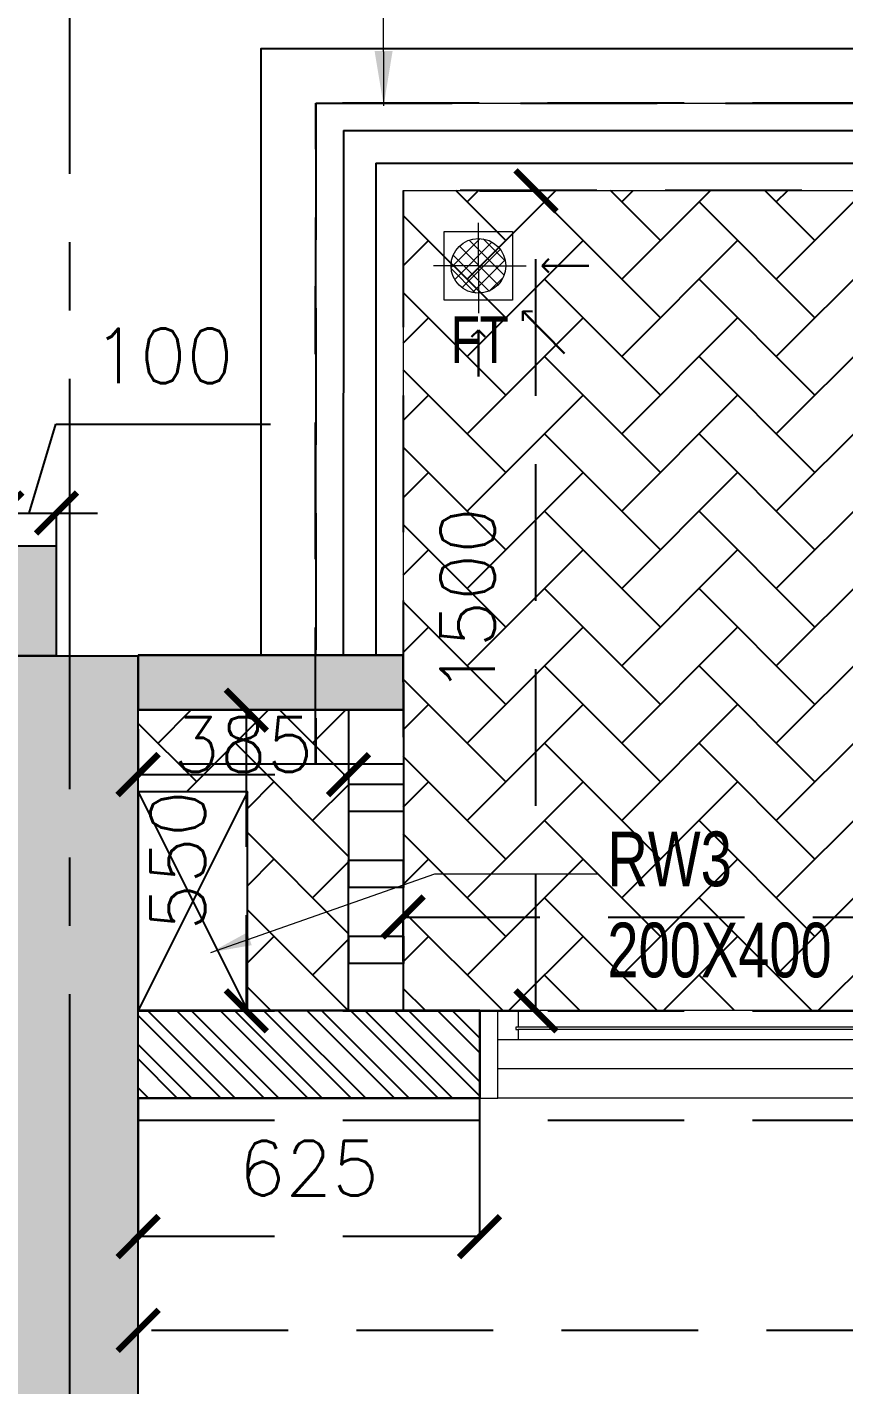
# Model space of a CAD drawing. Header units: millimetres. Extents: x 1167879 to 1231451, y -5731814 to -5645217.
# Drawn here: x 1218459 to 1219953, y -5711273 to -5708790 of the extents above; entities that cross this region are included whole.
import ezdxf

# ---------------------------------------------------------------- set-up
doc = ezdxf.new("R2010")
doc.units = ezdxf.units.MM
doc.header["$LTSCALE"] = 1000
doc.header["$MEASUREMENT"] = 0
for name, pattern in [('3BHK-A$0$AUDIT_D_120904163729-0', [0]), ('AUDIT_D_120904163729-0', [0]), ('T8(T9 IS SIMILAR) - DIMENSION & TEXTING$0$AUDIT_D_120904163729-0', [0]), ('T8(T9 IS SIMILAR) - DIMENSION & TEXTING$0$HIDDEN', [0.375, 0.25, -0.125]), ('T8(T9 IS SIMILAR) - TYPICAL FLOOR ELEVATION$0$AUDIT_D_120904163729-0', [0]), ('T8(T9 IS SIMILAR) - TYPICAL FLOOR ELEVATION$0$HIDDEN', [0.375, 0.25, -0.125]), ('T8(T9 IS SIMILAR)$0$$0$HIDDEN', [0.375, 0.25, -0.125]), ('T8(T9 IS SIMILAR)$0$HIDDEN', [0.375, 0.25, -0.125]), ('T8_REFUGE COLUMNS$0$CENTER2', [1.125, 0.75, -0.125, 0.125, -0.125])]:
    doc.linetypes.add(name, pattern=pattern)
doc.layers.get('0').update_dxf_attribs({"linetype": 'AUDIT_D_120904163729-0'})
for name, color, linetype in [('3BHK-A$0$$1$CUT-OUT', 49, 'Continuous'), ('3BHK-A$0$A-DECK SUNK 125', 8, 'Continuous'), ('3BHK-A$0$A-Elev Feature-Chajja', 13, 'Continuous'), ('3BHK-A$0$A-HATCH -160', 251, '3BHK-A$0$AUDIT_D_120904163729-0'), ('3BHK-A$0$CUT-OUT', 49, 'Continuous'), ('3BHK-A$0$ELE 1', 1, 'Continuous'), ('T8(T9 IS SIMILAR) - DIMENSION & TEXTING$0$A-DIMENSIONS', 2, 'T8(T9 IS SIMILAR) - DIMENSION & TEXTING$0$HIDDEN'), ('T8(T9 IS SIMILAR) - DIMENSION & TEXTING$0$A-RWS NOS.', 1, 'T8(T9 IS SIMILAR) - DIMENSION & TEXTING$0$AUDIT_D_120904163729-0'), ('T8(T9 IS SIMILAR) - TYPICAL FLOOR ELEVATION$0$A-DIM', 1, 'T8(T9 IS SIMILAR) - TYPICAL FLOOR ELEVATION$0$AUDIT_D_120904163729-0'), ('T8(T9 IS SIMILAR) - TYPICAL FLOOR ELEVATION$0$A-WALL HATCH', 252, 'T8(T9 IS SIMILAR) - TYPICAL FLOOR ELEVATION$0$AUDIT_D_120904163729-0'), ('T8(T9 IS SIMILAR) - TYPICAL FLOOR ELEVATION$0$A-WALL-FEATURES', 6, 'T8(T9 IS SIMILAR) - TYPICAL FLOOR ELEVATION$0$AUDIT_D_120904163729-0'), ('T8(T9 IS SIMILAR)$0$$6$a-beam 2', 50, 'Continuous'), ('T8(T9 IS SIMILAR)$0$S-BEAM', 20, 'T8(T9 IS SIMILAR)$0$$0$HIDDEN'), ('T8_REFUGE COLUMNS$0$A-CENTERLINE', 193, 'T8_REFUGE COLUMNS$0$CENTER2'), ('T8_REFUGE COLUMNS$0$A-RCC COLS', 3, 'Continuous'), ('T8_TYPICAL COLUMNS$0$A-RCC COLS', 3, 'Continuous')]:
    doc.layers.add(name, color=color, linetype=linetype)
for name, color, linetype, lineweight in [('3BHK-A$0$a-TOI-fixtures', 251, 'Continuous', 0), ('3BHK-A$0$A-WALL- 160', 6, 'Continuous', 30), ('3BHK-A$0$Ele', 8, 'Continuous', 15), ('3BHK-A$0$Window', 4, 'Continuous', 20), ('T8(T9 IS SIMILAR) - DIMENSION & TEXTING$0$R0-18-10-2014-T1-1st Podium Floor Plan$0$Text', 2, 'Continuous', 0), ('T8(T9 IS SIMILAR)$0$D&W', 8, 'Continuous', 25)]:
    doc.layers.add(name, color=color, linetype=linetype, lineweight=lineweight)
doc.layers.add('T8_REFUGE COLUMNS$0$COL-HATCH', color=7, linetype='Continuous', lineweight=25, true_color=0xa3a3a3)
doc.styles.add('3BHK-A$0$Romans 1', font='romans.shx', dxfattribs={"height": 100})
doc.styles.add('T8(T9 IS SIMILAR) - DIMENSION & TEXTING$0$ARIAL ARROW', font='swisscl.ttf')
doc.styles.add('T8(T9 IS SIMILAR) - DIMENSION & TEXTING$0$Romans 1', font='romans.shx', dxfattribs={"height": 100})
doc.styles.add('T8(T9 IS SIMILAR) - DIMENSION & TEXTING$0$Tahoma', font='tahoma.ttf')
doc.styles.add('T8(T9 IS SIMILAR) - TYPICAL FLOOR ELEVATION$0$Romans 1', font='romans.shx', dxfattribs={"height": 100})
doc.dimstyles.new('3BHK-A$0$ALPINE S', dxfattribs={"dimscale": 0, "dimtxt": 100, "dimasz": 75, "dimexe": 0, "dimexo": 0, "dimgap": 75, "dimtad": 1, "dimdec": 0, "dimzin": 0, "dimdsep": 46, "dimtxsty": '3BHK-A$0$Romans 1', "dimblk": '3BHK-A$0$_ArchTick', "dimcen": 0.09, "dimclrd": 256, "dimclre": 256, "dimclrt": 7, "dimadec": 0, "dimazin": 0, "dimtfac": 1, "dimtdec": 0, "dimtofl": 0, "dimtmove": 1, "dimatfit": 0, "dimldrblk": '3BHK-A$0$_Open90', "dimfxl": 1, "dimtolj": 1, "dimtzin": 0, "dimarcsym": 0})
doc.dimstyles.new('T8(T9 IS SIMILAR) - DIMENSION & TEXTING$0$ALPINE S', dxfattribs={"dimscale": 0, "dimtxt": 100, "dimasz": 75, "dimexe": 0, "dimexo": 0, "dimgap": 75, "dimtad": 1, "dimdec": 0, "dimzin": 0, "dimdsep": 46, "dimtxsty": 'T8(T9 IS SIMILAR) - DIMENSION & TEXTING$0$Romans 1', "dimblk": 'T8(T9 IS SIMILAR) - DIMENSION & TEXTING$0$_ArchTick', "dimcen": 0.09, "dimclrd": 256, "dimclre": 256, "dimclrt": 7, "dimadec": 0, "dimazin": 0, "dimtfac": 1, "dimtdec": 0, "dimtofl": 0, "dimtmove": 1, "dimatfit": 0, "dimldrblk": 'T8(T9 IS SIMILAR) - DIMENSION & TEXTING$0$_Open90', "dimfxl": 1, "dimtolj": 1, "dimtzin": 0, "dimarcsym": 0})
doc.dimstyles.new('T8(T9 IS SIMILAR) - DIMENSION & TEXTING$0$SAMATA STD', dxfattribs={"dimtxt": 100, "dimasz": 50, "dimexe": 50, "dimexo": 50, "dimgap": 10, "dimtad": 0, "dimdec": 0, "dimrnd": 5, "dimzin": 0, "dimdsep": 46, "dimtxsty": 'T8(T9 IS SIMILAR) - DIMENSION & TEXTING$0$Tahoma', "dimblk": 'T8(T9 IS SIMILAR) - DIMENSION & TEXTING$0$_Origin2', "dimcen": -50, "dimdle": 50, "dimclrd": 7, "dimclre": 7, "dimclrt": 7, "dimadec": 0, "dimazin": 0, "dimtfac": 1, "dimtdec": 0, "dimtmove": 1, "dimatfit": 3, "dimfxl": 150, "dimtfill": 1, "dimtolj": 1, "dimtzin": 0, "dimlwd": -1, "dimlwe": -1, "dimarcsym": 0})
doc.dimstyles.new('T8(T9 IS SIMILAR) - TYPICAL FLOOR ELEVATION$0$ALPINE S', dxfattribs={"dimscale": 0, "dimtxt": 100, "dimasz": 75, "dimexe": 0, "dimexo": 0, "dimgap": 75, "dimtad": 1, "dimdec": 0, "dimzin": 0, "dimdsep": 46, "dimtxsty": 'T8(T9 IS SIMILAR) - TYPICAL FLOOR ELEVATION$0$Romans 1', "dimblk": 'T8(T9 IS SIMILAR) - TYPICAL FLOOR ELEVATION$0$_ArchTick', "dimcen": 0.09, "dimclrd": 256, "dimclre": 256, "dimclrt": 7, "dimadec": 0, "dimazin": 0, "dimtfac": 1, "dimtdec": 0, "dimtofl": 0, "dimtmove": 1, "dimatfit": 0, "dimldrblk": 'T8(T9 IS SIMILAR) - TYPICAL FLOOR ELEVATION$0$_Open90', "dimfxl": 1, "dimtolj": 1, "dimtzin": 0, "dimarcsym": 0})

# ---------------------------------------------------------------- blocks, each defined once
blk = doc.blocks.new('T8(T9 IS SIMILAR) - DIMENSION & TEXTING$0$_ArchTick')
at = {"color": 0, "linetype": 'ByBlock', "const_width": 0.15}
blk.add_lwpolyline([(-0.5, -0.5), (0.5, 0.5)], dxfattribs=at)
blk = doc.blocks.new('*D406')
at = {"layer": 'T8(T9 IS SIMILAR) - DIMENSION & TEXTING$0$A-DIMENSIONS', "linetype": 'T8(T9 IS SIMILAR) - DIMENSION & TEXTING$0$HIDDEN', "lineweight": -2, "transparency": 16777216}
for p, q in [((1218661.9, -5711204.3), (1218661.9, -5711173.4)), ((1222311.7, -5711204.3), (1222311.7, -5711173.4))]:
    blk.add_line(p, q, dxfattribs=at)
at = {"layer": 'T8(T9 IS SIMILAR) - DIMENSION & TEXTING$0$A-DIMENSIONS', "lineweight": -2, "transparency": 16777216}
blk.add_line((1222311.7, -5711173.4), (1218661.9, -5711173.4), dxfattribs=at)
at = {"layer": 'T8(T9 IS SIMILAR) - DIMENSION & TEXTING$0$A-DIMENSIONS', "linetype": 'ByBlock', "lineweight": -2, "transparency": 16777216, "xscale": 75, "yscale": 75, "zscale": 75, "rotation": 180}
blk.add_blockref('T8(T9 IS SIMILAR) - DIMENSION & TEXTING$0$_ArchTick', (1218661.9, -5711173.4), dxfattribs=at)
at = {"layer": 'T8(T9 IS SIMILAR) - DIMENSION & TEXTING$0$A-DIMENSIONS', "linetype": 'ByBlock', "lineweight": -2, "transparency": 16777216, "xscale": 75, "yscale": 75, "zscale": 75}
blk.add_blockref('T8(T9 IS SIMILAR) - DIMENSION & TEXTING$0$_ArchTick', (1222311.7, -5711173.4), dxfattribs=at)
at = {"layer": 'T8(T9 IS SIMILAR) - DIMENSION & TEXTING$0$A-DIMENSIONS', "color": 7, "linetype": 'ByBlock', "transparency": 16777216, "insert": (1220486.8, -5711048.4), "char_height": 100, "attachment_point": 5, "style": 'T8(T9 IS SIMILAR) - DIMENSION & TEXTING$0$Romans 1'}
blk.add_mtext('\\A1;3650', dxfattribs=at)
blk = doc.blocks.new('T8(T9 IS SIMILAR) - DIMENSION & TEXTING$0$_Open90')
at = {"color": 0, "linetype": 'ByBlock', "lineweight": -2}
for p, q in [((-0.5, 0.5), (0, 0)), ((0, 0), (-1, 0)), ((0, 0), (-0.5, -0.5))]:
    blk.add_line(p, q, dxfattribs=at)
blk = doc.blocks.new('*D407')
at = {"layer": 'T8(T9 IS SIMILAR) - DIMENSION & TEXTING$0$A-DIMENSIONS', "linetype": 'T8(T9 IS SIMILAR) - DIMENSION & TEXTING$0$HIDDEN', "lineweight": -2, "transparency": 16777216}
for p, q in [((1218661.9, -5710748.9), (1218661.9, -5711001.9)), ((1219286.7, -5710748.9), (1219286.7, -5711001.9))]:
    blk.add_line(p, q, dxfattribs=at)
at = {"layer": 'T8(T9 IS SIMILAR) - DIMENSION & TEXTING$0$A-DIMENSIONS', "lineweight": -2, "transparency": 16777216}
blk.add_line((1219286.7, -5711001.9), (1218661.9, -5711001.9), dxfattribs=at)
at = {"layer": 'T8(T9 IS SIMILAR) - DIMENSION & TEXTING$0$A-DIMENSIONS', "linetype": 'ByBlock', "lineweight": -2, "transparency": 16777216, "xscale": 75, "yscale": 75, "zscale": 75, "rotation": 180}
blk.add_blockref('T8(T9 IS SIMILAR) - DIMENSION & TEXTING$0$_ArchTick', (1218661.9, -5711001.9), dxfattribs=at)
at = {"layer": 'T8(T9 IS SIMILAR) - DIMENSION & TEXTING$0$A-DIMENSIONS', "linetype": 'ByBlock', "lineweight": -2, "transparency": 16777216, "xscale": 75, "yscale": 75, "zscale": 75}
blk.add_blockref('T8(T9 IS SIMILAR) - DIMENSION & TEXTING$0$_ArchTick', (1219286.7, -5711001.9), dxfattribs=at)
at = {"layer": 'T8(T9 IS SIMILAR) - DIMENSION & TEXTING$0$A-DIMENSIONS', "color": 7, "linetype": 'ByBlock', "transparency": 16777216, "insert": (1218974.3, -5710876.9), "char_height": 100, "attachment_point": 5, "style": 'T8(T9 IS SIMILAR) - DIMENSION & TEXTING$0$Romans 1'}
blk.add_mtext('\\A1;625', dxfattribs=at)
blk = doc.blocks.new('*D409')
at = {"layer": 'T8(T9 IS SIMILAR) - DIMENSION & TEXTING$0$A-DIMENSIONS', "linetype": 'T8(T9 IS SIMILAR) - DIMENSION & TEXTING$0$HIDDEN', "lineweight": -2, "transparency": 16777216}
for p, q in [((1219146.9, -5710498.9), (1219146.9, -5710417.4)), ((1222311.9, -5710498.9), (1222311.9, -5710417.4))]:
    blk.add_line(p, q, dxfattribs=at)
at = {"layer": 'T8(T9 IS SIMILAR) - DIMENSION & TEXTING$0$A-DIMENSIONS', "lineweight": -2, "transparency": 16777216}
blk.add_line((1219146.9, -5710417.4), (1222311.9, -5710417.4), dxfattribs=at)
at = {"layer": 'T8(T9 IS SIMILAR) - DIMENSION & TEXTING$0$A-DIMENSIONS', "linetype": 'ByBlock', "lineweight": -2, "transparency": 16777216, "xscale": 75, "yscale": 75, "zscale": 75, "rotation": 180}
blk.add_blockref('T8(T9 IS SIMILAR) - DIMENSION & TEXTING$0$_ArchTick', (1219146.9, -5710417.4), dxfattribs=at)
at = {"layer": 'T8(T9 IS SIMILAR) - DIMENSION & TEXTING$0$A-DIMENSIONS', "linetype": 'ByBlock', "lineweight": -2, "transparency": 16777216, "xscale": 75, "yscale": 75, "zscale": 75}
blk.add_blockref('T8(T9 IS SIMILAR) - DIMENSION & TEXTING$0$_ArchTick', (1222311.9, -5710417.4), dxfattribs=at)
at = {"layer": 'T8(T9 IS SIMILAR) - DIMENSION & TEXTING$0$A-DIMENSIONS', "color": 7, "linetype": 'ByBlock', "transparency": 16777216, "insert": (1220729.4, -5710292.4), "char_height": 100, "attachment_point": 5, "style": 'T8(T9 IS SIMILAR) - DIMENSION & TEXTING$0$Romans 1'}
blk.add_mtext('\\A1;3165', dxfattribs=at)
blk = doc.blocks.new('*D410')
at = {"layer": 'T8(T9 IS SIMILAR) - DIMENSION & TEXTING$0$A-DIMENSIONS', "linetype": 'T8(T9 IS SIMILAR) - DIMENSION & TEXTING$0$HIDDEN', "lineweight": -2, "transparency": 16777216}
for p, q in [((1219286.6, -5709088.9), (1219390, -5709088.9)), ((1219286.7, -5710588.9), (1219390, -5710588.9))]:
    blk.add_line(p, q, dxfattribs=at)
at = {"layer": 'T8(T9 IS SIMILAR) - DIMENSION & TEXTING$0$A-DIMENSIONS', "lineweight": -2, "transparency": 16777216}
blk.add_line((1219390, -5710588.9), (1219390, -5709088.9), dxfattribs=at)
at = {"layer": 'T8(T9 IS SIMILAR) - DIMENSION & TEXTING$0$A-DIMENSIONS', "linetype": 'ByBlock', "lineweight": -2, "transparency": 16777216, "xscale": 75, "yscale": 75, "zscale": 75}
for p, rotation in [((1219390, -5709088.9), 90), ((1219390, -5710588.9), 270)]:
    blk.add_blockref('T8(T9 IS SIMILAR) - DIMENSION & TEXTING$0$_ArchTick', p, dxfattribs=dict(at, rotation=rotation))
at = {"layer": 'T8(T9 IS SIMILAR) - DIMENSION & TEXTING$0$A-DIMENSIONS', "color": 7, "linetype": 'ByBlock', "transparency": 16777216, "insert": (1219265, -5709838.9), "char_height": 100, "attachment_point": 5, "rotation": 90, "style": 'T8(T9 IS SIMILAR) - DIMENSION & TEXTING$0$Romans 1'}
blk.add_mtext('\\A1;1500', dxfattribs=at)
blk = doc.blocks.new('*D411')
at = {"layer": 'T8(T9 IS SIMILAR) - DIMENSION & TEXTING$0$A-DIMENSIONS', "linetype": 'T8(T9 IS SIMILAR) - DIMENSION & TEXTING$0$HIDDEN', "lineweight": -2, "transparency": 16777216}
for p, q in [((1218661.9, -5710073.9), (1218661.9, -5710156.8)), ((1219046.9, -5710073.9), (1219046.9, -5710156.8))]:
    blk.add_line(p, q, dxfattribs=at)
at = {"layer": 'T8(T9 IS SIMILAR) - DIMENSION & TEXTING$0$A-DIMENSIONS', "lineweight": -2, "transparency": 16777216}
blk.add_line((1218661.9, -5710156.8), (1219046.9, -5710156.8), dxfattribs=at)
at = {"layer": 'T8(T9 IS SIMILAR) - DIMENSION & TEXTING$0$A-DIMENSIONS', "linetype": 'ByBlock', "lineweight": -2, "transparency": 16777216, "xscale": 75, "yscale": 75, "zscale": 75, "rotation": 180}
blk.add_blockref('T8(T9 IS SIMILAR) - DIMENSION & TEXTING$0$_ArchTick', (1218661.9, -5710156.8), dxfattribs=at)
at = {"layer": 'T8(T9 IS SIMILAR) - DIMENSION & TEXTING$0$A-DIMENSIONS', "linetype": 'ByBlock', "lineweight": -2, "transparency": 16777216, "xscale": 75, "yscale": 75, "zscale": 75}
blk.add_blockref('T8(T9 IS SIMILAR) - DIMENSION & TEXTING$0$_ArchTick', (1219046.9, -5710156.8), dxfattribs=at)
at = {"layer": 'T8(T9 IS SIMILAR) - DIMENSION & TEXTING$0$A-DIMENSIONS', "color": 7, "linetype": 'ByBlock', "transparency": 16777216, "insert": (1218854.5, -5710101.5), "char_height": 100, "attachment_point": 5, "style": 'T8(T9 IS SIMILAR) - DIMENSION & TEXTING$0$Romans 1'}
blk.add_mtext('\\A1;385', dxfattribs=at)
blk = doc.blocks.new('*D412')
at = {"layer": 'T8(T9 IS SIMILAR) - DIMENSION & TEXTING$0$A-DIMENSIONS', "linetype": 'T8(T9 IS SIMILAR) - DIMENSION & TEXTING$0$HIDDEN', "lineweight": -2, "transparency": 16777216}
for p, q in [((1218869.8, -5710039), (1218859.9, -5710039)), ((1218869.8, -5710588.9), (1218859.9, -5710588.9))]:
    blk.add_line(p, q, dxfattribs=at)
at = {"layer": 'T8(T9 IS SIMILAR) - DIMENSION & TEXTING$0$A-DIMENSIONS', "lineweight": -2, "transparency": 16777216}
blk.add_line((1218859.9, -5710039), (1218859.9, -5710588.9), dxfattribs=at)
at = {"layer": 'T8(T9 IS SIMILAR) - DIMENSION & TEXTING$0$A-DIMENSIONS', "linetype": 'ByBlock', "lineweight": -2, "transparency": 16777216, "xscale": 75, "yscale": 75, "zscale": 75}
for p, rotation in [((1218859.9, -5710039), 90), ((1218859.9, -5710588.9), 270)]:
    blk.add_blockref('T8(T9 IS SIMILAR) - DIMENSION & TEXTING$0$_ArchTick', p, dxfattribs=dict(at, rotation=rotation))
at = {"layer": 'T8(T9 IS SIMILAR) - DIMENSION & TEXTING$0$A-DIMENSIONS', "color": 7, "linetype": 'ByBlock', "transparency": 16777216, "insert": (1218734.9, -5710313.9), "char_height": 100, "attachment_point": 5, "rotation": 90, "style": 'T8(T9 IS SIMILAR) - DIMENSION & TEXTING$0$Romans 1'}
blk.add_mtext('\\A1;550', dxfattribs=at)
blk = doc.blocks.new('T8(T9 IS SIMILAR) - DIMENSION & TEXTING$0$_Origin2')
at = {"color": 0, "linetype": 'ByBlock', "lineweight": -2}
blk.add_line((-0.5, 0), (-1, 0), dxfattribs=at)
for radius in [0.5, 0.25]:
    blk.add_circle((0, 0), radius, dxfattribs=at)
blk = doc.blocks.new('T8_REFUGE COLUMNS')
at = {"layer": 'T8_REFUGE COLUMNS$0$COL-HATCH', "linetype": 'ByBlock'}
h = blk.add_hatch(color=256, dxfattribs=at)
h.dxf.hatch_style = 1
h.paths.add_polyline_path([(1218412.1, -5714149.9), (1218662.1, -5714149.9), (1218662.1, -5709939.9), (1218412.1, -5709939.9)])
at = {"layer": 'T8_REFUGE COLUMNS$0$A-CENTERLINE'}
blk.add_line((1218537.1, -5714683.2), (1218537.1, -5698573.6), dxfattribs=at)
at = {"layer": 'T8_REFUGE COLUMNS$0$A-RCC COLS', "linetype": 'ByBlock'}
blk.add_lwpolyline([(1218412.1, -5714149.9), (1218662.1, -5714149.9), (1218662.1, -5709939.9), (1218412.1, -5709939.9)], close=True, dxfattribs=at)
blk = doc.blocks.new('T8_TYPICAL COLUMNS')
at = {"layer": 'T8_TYPICAL COLUMNS$0$A-RCC COLS', "linetype": 'ByBlock'}
blk.add_blockref('T8_REFUGE COLUMNS', (0, 0), dxfattribs=at)
blk = doc.blocks.new('3BHK-A$0$2400')
at = {"layer": '3BHK-A$0$Window', "color": 1, "lineweight": 13}
for p, q in [((1151176.5, -5692111.9), (1148842.5, -5692111.9)), ((1149607.5, -5692111.9), (1148880, -5692111.9)), ((1149607.5, -5692165.3), (1148880, -5692165.3)), ((1150373.7, -5692165.3), (1149645, -5692165.3)), ((1150411.2, -5692165.3), (1151176.5, -5692165.3)), ((1149607.5, -5692218.6), (1148842.5, -5692218.6)), ((1150373.7, -5692218.6), (1149645, -5692218.6)), ((1151139, -5692218.6), (1150411.2, -5692218.6)), ((1150373.7, -5692271.9), (1148842.5, -5692271.9)), ((1151139, -5692271.9), (1150411.2, -5692271.9))]:
    blk.add_line(p, q, dxfattribs=at)
at = {"layer": '3BHK-A$0$Window', "color": 5, "lineweight": 13}
for p, q in [((1149607.5, -5692142.2), (1148880, -5692142.2)), ((1149607.5, -5692146.7), (1148880, -5692146.7)), ((1150373.7, -5692183.8), (1149645, -5692183.8)), ((1150373.7, -5692200), (1149645, -5692200)), ((1151139, -5692237.2), (1150411.2, -5692237.2)), ((1151139, -5692253.3), (1150411.2, -5692253.3))]:
    blk.add_line(p, q, dxfattribs=at)
at = {"layer": '3BHK-A$0$Window', "color": 4, "lineweight": 13}
for points in [[(1148842.5, -5692111.9), (1148809.5, -5692111.9), (1148809.5, -5692271.9), (1148842.5, -5692271.9)], [(1148880, -5692146.7), (1148880, -5692165.3), (1148842.5, -5692165.3), (1148842.5, -5692111.9), (1148880, -5692111.9), (1148880, -5692142.2), (1148875.5, -5692142.2), (1148875.5, -5692146.7)], [(1149607.5, -5692146.7), (1149607.5, -5692165.3), (1149645, -5692165.3), (1149645, -5692111.9), (1149607.5, -5692111.9), (1149607.5, -5692142.2), (1149612, -5692142.2), (1149612, -5692146.7)], [(1151209.5, -5692111.9), (1151176.5, -5692111.9), (1151176.5, -5692271.9), (1151209.5, -5692271.9)], [(1149645, -5692200), (1149645, -5692218.6), (1149607.5, -5692218.6), (1149607.5, -5692165.3), (1149645, -5692165.3), (1149645, -5692183.8), (1149640.5, -5692183.8), (1149640.5, -5692200)], [(1150373.7, -5692200), (1150373.7, -5692218.6), (1150411.2, -5692218.6), (1150411.2, -5692165.3), (1150373.7, -5692165.3), (1150373.7, -5692183.8), (1150378.2, -5692183.8), (1150378.2, -5692200)], [(1150411.2, -5692253.3), (1150411.2, -5692271.9), (1150373.7, -5692271.9), (1150373.7, -5692218.6), (1150411.2, -5692218.6), (1150411.2, -5692237.2), (1150406.7, -5692237.2), (1150406.7, -5692253.3)], [(1151139, -5692253.3), (1151139, -5692271.9), (1151176.5, -5692271.9), (1151176.5, -5692218.6), (1151139, -5692218.6), (1151139, -5692237.2), (1151143.5, -5692237.2), (1151143.5, -5692253.3)]]:
    blk.add_lwpolyline(points, close=True, dxfattribs=at)
blk = doc.blocks.new('3BHK-A$0$_ArchTick')
at = {"color": 0, "linetype": 'ByBlock', "const_width": 0.15}
blk.add_lwpolyline([(-0.5, -0.5), (0.5, 0.5)], dxfattribs=at)
blk = doc.blocks.new('3BHK-A$0$_Open90')
at = {"color": 0, "linetype": 'ByBlock', "lineweight": -2}
for p, q in [((0, 0), (-1, 0)), ((-0.5, 0.5), (0, 0)), ((0, 0), (-0.5, -0.5))]:
    blk.add_line(p, q, dxfattribs=at)
blk = doc.blocks.new('T8(T9 IS SIMILAR) - TYPICAL FLOOR ELEVATION$0$_ArchTick')
at = {"color": 0, "linetype": 'ByBlock', "const_width": 0.15}
blk.add_lwpolyline([(-0.5, -0.5), (0.5, 0.5)], dxfattribs=at)
blk = doc.blocks.new('*D731')
at = {"layer": 'T8(T9 IS SIMILAR) - TYPICAL FLOOR ELEVATION$0$A-DIM', "lineweight": -2, "transparency": 16777216}
for p, q in [((1218462.5, -5709678.4), (1218511.3, -5709515.9)), ((1218511.3, -5709515.9), (1218904.1, -5709515.9)), ((1218412.5, -5709678.4), (1218337.5, -5709678.4)), ((1218412.5, -5709678.4), (1218512.5, -5709678.4)), ((1218512.5, -5709678.4), (1218587.5, -5709678.4))]:
    blk.add_line(p, q, dxfattribs=at)
at = {"layer": 'T8(T9 IS SIMILAR) - TYPICAL FLOOR ELEVATION$0$A-DIM', "linetype": 'T8(T9 IS SIMILAR) - TYPICAL FLOOR ELEVATION$0$HIDDEN', "lineweight": -2, "transparency": 16777216}
for p, q in [((1218412.5, -5709738.8), (1218412.5, -5709678.4)), ((1218512.5, -5709738.8), (1218512.5, -5709678.4))]:
    blk.add_line(p, q, dxfattribs=at)
at = {"layer": 'T8(T9 IS SIMILAR) - TYPICAL FLOOR ELEVATION$0$A-DIM', "linetype": 'ByBlock', "lineweight": -2, "transparency": 16777216, "xscale": 75, "yscale": 75, "zscale": 75}
blk.add_blockref('T8(T9 IS SIMILAR) - TYPICAL FLOOR ELEVATION$0$_ArchTick', (1218412.5, -5709678.4), dxfattribs=at)
at = {"layer": 'T8(T9 IS SIMILAR) - TYPICAL FLOOR ELEVATION$0$A-DIM', "linetype": 'ByBlock', "lineweight": -2, "transparency": 16777216, "xscale": 75, "yscale": 75, "zscale": 75, "rotation": 180}
blk.add_blockref('T8(T9 IS SIMILAR) - TYPICAL FLOOR ELEVATION$0$_ArchTick', (1218512.5, -5709678.4), dxfattribs=at)
at = {"layer": 'T8(T9 IS SIMILAR) - TYPICAL FLOOR ELEVATION$0$A-DIM', "color": 7, "linetype": 'ByBlock', "transparency": 16777216, "insert": (1218707.7, -5709390.9), "char_height": 100, "attachment_point": 5, "style": 'T8(T9 IS SIMILAR) - TYPICAL FLOOR ELEVATION$0$Romans 1', "bg_fill": 3, "box_fill_scale": 1.25, "bg_fill_color": 256, "bg_fill_true_color": 13158600, "bg_fill_transparency": 0}
blk.add_mtext('\\A1;100', dxfattribs=at)
blk = doc.blocks.new('T8(T9 IS SIMILAR) - TYPICAL FLOOR ELEVATION$0$_Open90')
at = {"color": 0, "linetype": 'ByBlock', "lineweight": -2}
for p, q in [((-0.5, 0.5), (0, 0)), ((0, 0), (-1, 0)), ((0, 0), (-0.5, -0.5))]:
    blk.add_line(p, q, dxfattribs=at)
blk = doc.blocks.new('T8(T9 IS SIMILAR) - DIMENSION & TEXTING')
at = {"layer": 'T8(T9 IS SIMILAR) - DIMENSION & TEXTING$0$A-RWS NOS.', "linetype": 'ByBlock', "insert": (1219520.7, -5710261), "char_height": 100, "width": 435.517, "attachment_point": 1, "style": 'T8(T9 IS SIMILAR) - DIMENSION & TEXTING$0$ARIAL ARROW'}
blk.add_mtext('RW3\\P200X400', dxfattribs=at)
at = {"layer": 'T8(T9 IS SIMILAR) - DIMENSION & TEXTING$0$R0-18-10-2014-T1-1st Podium Floor Plan$0$Text', "linetype": 'ByBlock', "style": 'T8(T9 IS SIMILAR) - DIMENSION & TEXTING$0$ARIAL ARROW'}
blk.add_text('FT', height=85, dxfattribs=at).set_placement((1219233.9, -5709403.7))
at = {"layer": 'T8(T9 IS SIMILAR) - DIMENSION & TEXTING$0$A-DIMENSIONS', "linetype": 'ByBlock'}
for base, p1, p2, picture, middle in [((1219390, -5709088.9, 0.5), (1219286.7, -5710588.9, 0.5), (1219286.6, -5709088.9, 0.5), '*D410', (1219265, -5709838.9, 0.5)), ((1218859.9, -5710588.9, 0.5), (1218869.8, -5710039, 0.5), (1218869.8, -5710588.9, 0.5), '*D412', (1218734.9, -5710313.9, 0.5))]:
    dim = blk.add_linear_dim(base=base, p1=p1, p2=p2, angle=90, dimstyle='T8(T9 IS SIMILAR) - DIMENSION & TEXTING$0$ALPINE S', override={"dimscale": 1, "dimfxl": 5, "dimarcsym": 1}, dxfattribs=at)
    dim.commit()
    dim.dimension.update_dxf_attribs({"geometry": picture, "text_midpoint": middle})
dim = blk.add_linear_dim(base=(1219046.9, -5710156.8, 0.5), p1=(1218661.9, -5710073.9, 0.9), p2=(1219046.9, -5710073.9, 0.5), dimstyle='T8(T9 IS SIMILAR) - DIMENSION & TEXTING$0$ALPINE S', override={"dimscale": 1, "dimfxl": 5, "dimarcsym": 1}, dxfattribs=at)
dim.commit()
dim.dimension.update_dxf_attribs({"geometry": '*D411', "text_midpoint": (1218854.5, -5710226.5, 0.5), "dimtype": 128})
for base, p1, p2, picture, middle in [((1222311.9, -5710417.4, 0.5), (1219146.9, -5710498.9, 0.5), (1222311.9, -5710498.9, 0.9), '*D409', (1220729.4, -5710292.4, 0.5)), ((1218661.9, -5711001.9, 0.5), (1219286.7, -5710748.9, 0.5), (1218661.9, -5710748.9, 0.5), '*D407', (1218974.3, -5710876.9, 0.5)), ((1218661.9, -5711173.4, 0.5), (1222311.7, -5711204.3, 0.9), (1218661.9, -5711204.3, 0.9), '*D406', (1220486.8, -5711048.4, 0.5))]:
    dim = blk.add_linear_dim(base=base, p1=p1, p2=p2, dimstyle='T8(T9 IS SIMILAR) - DIMENSION & TEXTING$0$ALPINE S', override={"dimscale": 1, "dimfxl": 5, "dimarcsym": 1}, dxfattribs=at)
    dim.commit()
    dim.dimension.update_dxf_attribs({"geometry": picture, "text_midpoint": middle})
at = {"layer": 'T8(T9 IS SIMILAR) - DIMENSION & TEXTING$0$R0-18-10-2014-T1-1st Podium Floor Plan$0$Text'}
for points, override in [([(1219111.3, -5708933.4), (1219110.8, -5708589.5), (1219171.2, -5708589.6)], {"dimscale": 1, "dimasz": 100, "dimclrd": 2, "dimfxlon": 1, "dimarcsym": 1}), ([(1218795, -5710482), (1219205, -5710338.5), (1219503.2, -5710338.5)], {"dimasz": 75, "dimclrd": 2, "dimfxlon": 1, "dimarcsym": 1})]:
    blk.add_leader(points, dimstyle='T8(T9 IS SIMILAR) - DIMENSION & TEXTING$0$SAMATA STD', override=override, dxfattribs=at)
blk = doc.blocks.new('3BHK-A$0$A$C1DA736AB')
at = {"layer": '3BHK-A$0$a-TOI-fixtures', "linetype": 'ByBlock'}
for points in [[(117, 0.4, 0), (202.3, 0.4, 0)], [(81.7, -82.8, 0), (158.2, -159.9, 0)], [(0.4, -117, 0), (0.4, -202.3, 0)]]:
    blk.add_leader(points, dimstyle='3BHK-A$0$ALPINE S', override={"dimscale": 1, "dimasz": 25, "dimtad": 0, "dimfxl": 5, "dimtfill": 1, "dimarcsym": 1}, dxfattribs=at)
blk = doc.blocks.new('3BHK-A$0$Type-A-First Floor Plan-bottom-up$0$FLOOR TRAP-flat-6')
at = {"layer": '3BHK-A$0$a-TOI-fixtures'}
h = blk.add_hatch(dxfattribs=at)
h.set_pattern_fill('ACET-2D-_USER', color=256, scale=20, angle=45, style=0, double=1, pattern_type=0)
h.set_pattern_definition([(45, (-789896.981, 5385770.066), (-14.142135624, 14.142135624), []), (135, (-789896.981, 5385770.066), (-14.142135624, -14.142135624), [])])
edge = h.paths.add_edge_path()
edge.add_arc((150, 150), 50, 0, 360)
for q in [(150, 228.6), (67.6, 150), (237.4, 150), (150, 63.6)]:
    blk.add_line((150, 150), q, dxfattribs=at)
blk.add_lwpolyline([(87.5, 212.5), (212.5, 212.5), (212.5, 87.5), (87.5, 87.5)], close=True, dxfattribs=at)
blk.add_circle((150, 150), 50, dxfattribs=at)
at = {"layer": '3BHK-A$0$A-WALL- 160', "linetype": 'ByBlock'}
blk.add_blockref('3BHK-A$0$A$C1DA736AB', (149.6, 149.6, 0), dxfattribs=at)
blk = doc.blocks.new('3BHK-A')
at = {"layer": '3BHK-A$0$A-DECK SUNK 125'}
h = blk.add_hatch(dxfattribs=at)
h.set_pattern_fill('AR-HBONE', color=256, scale=25)
h.paths.add_polyline_path([(1193397.4, -5709088.5), (1190792.7, -5709088.7), (1190792.7, -5709388.5), (1190232.7, -5709388.5), (1190232.7, -5710588.5), (1193397.4, -5710588.5)])
h.paths.add_polyline_path([(1193497.4, -5710588.5), (1193497.3, -5710038.5), (1193882.3, -5710038.5), (1193882.3, -5710188.5), (1193682.6, -5710188.5), (1193682.6, -5710588.5)])
at = {"layer": '3BHK-A$0$A-HATCH -160', "linetype": 'ByBlock'}
h = blk.add_hatch(dxfattribs=at)
h.set_pattern_fill('ZIGZAG', color=256, scale=250)
h.set_pattern_definition([(9e-15, (1e-08, 0), (31.25, 31.25), [31.25, -31.25]), (90, (31.25, 0), (-31.25, 31.25), [31.25, -31.25])])
h.paths.add_polyline_path([(1185182.8, -5714749.5), (1186532.7, -5714749.5), (1186532.7, -5714149.5), (1186632.7, -5714149.5), (1186632.7, -5714749.5), (1188712.7, -5714749.5), (1188712.7, -5714049.5), (1189032.5, -5714049.5), (1189032.5, -5714149.5), (1188812.7, -5714149.5), (1188812.7, -5715449.5), (1189032.5, -5715449.5), (1189032.5, -5715549.5), (1188712.7, -5715549.5), (1188712.7, -5714849.5), (1186632.7, -5714849.5), (1186632.7, -5715664.5), (1186532.7, -5715664.5), (1186532.7, -5714849.5), (1185182.8, -5714849.5)])
h.paths.add_polyline_path([(1185182.8, -5713249.5), (1185782.7, -5713249.5), (1185782.7, -5713149.5), (1185182.8, -5713149.5)])
h.paths.add_polyline_path([(1186532.7, -5710699.5), (1186632.7, -5710699.5), (1186632.7, -5713249.5), (1186532.7, -5713249.5)])
h.paths.add_polyline_path([(1186532.7, -5717399.5), (1186632.7, -5717399.5), (1186632.7, -5716414.5), (1186532.7, -5716414.5)])
h.paths.add_polyline_path([(1194902.2, -5715375), (1194082.3, -5715375), (1194082.3, -5715475), (1194902.2, -5715475)])
h.paths.add_polyline_path([(1195782.2, -5715375), (1196682.2, -5715375), (1196682.2, -5715475), (1195782.2, -5715475)])
h.paths.add_polyline_path([(1194132.5, -5714149.9), (1196532.4, -5714149.9), (1196532.4, -5714049.9), (1194132.5, -5714049.9)])
h.paths.add_polyline_path([(1197432.4, -5711800.2), (1197532.4, -5711800.2), (1197532.4, -5714149.9), (1197432.4, -5714149.9)])
h.paths.add_polyline_path([(1198282.4, -5714149.9), (1198958.7, -5714149.9), (1198958.7, -5714049.9), (1198282.4, -5714049.9)])
h.paths.add_polyline_path([(1196871.9, -5720208.6), (1196082.2, -5720209.7), (1196082.3, -5720109.7), (1196082.2, -5720109.7), (1196182.2, -5720109.7), (1196871.9, -5720108.6)])
h.paths.add_polyline_path([(1193397.2, -5709939.9), (1193882.3, -5709939.6), (1193882.3, -5710040.1), (1193397.3, -5710040.1)])
h.paths.add_polyline_path([(1186632.7, -5708554.7), (1187192.3, -5708554.8), (1187192.3, -5708654.7), (1186632.7, -5708654.7)])
h.paths.add_polyline_path([(1194182.3, -5715724), (1194082.3, -5715724), (1194082.3, -5715474), (1194182.3, -5715474)])
h = blk.add_hatch(dxfattribs=at)
h.set_pattern_fill('ANSI32', color=256, scale=150)
h.set_pattern_definition([(45, (-0.65, 1285.594), (-39.77475644, 39.77475644), []), (45, (25.864, 1285.594), (-39.77475644, 39.77475644), [])])
h.paths.add_polyline_path([(1193257.5, -5710589.8), (1193882.6, -5710590), (1193882.6, -5710749.9), (1193257.5, -5710749.8)])
at = {"layer": '3BHK-A$0$$1$CUT-OUT', "elevation": 0}
blk.add_lwpolyline([(1193497.4, -5710588.5), (1193497.3, -5710038.5), (1193397.3, -5710038.5), (1193397.4, -5710588.5)], close=True, dxfattribs=at)
at = {"layer": '3BHK-A$0$A-Elev Feature-Chajja', "color": 4, "elevation": 0}
for points in [[(1193497.3, -5710174.2), (1193397.3, -5710174.2), (1193397.3, -5710224.2), (1193497.3, -5710224.2)], [(1193497.3, -5710313.3), (1193397.3, -5710313.3), (1193397.3, -5710363.3), (1193497.3, -5710363.3)], [(1193497.3, -5710452.4), (1193397.3, -5710452.4), (1193397.3, -5710502.4), (1193497.3, -5710502.4)]]:
    blk.add_lwpolyline(points, close=True, dxfattribs=at)
at = {"layer": '3BHK-A$0$A-WALL- 160', "linetype": 'ByBlock'}
for p, q in [((1193257.5, -5710588.5, 0), (1193257.5, -5710748.5, 0)), ((1193257.5, -5710748.5, 0), (1193882.6, -5710748.5, 0))]:
    blk.add_line(p, q, dxfattribs=at)
at = {"layer": '3BHK-A$0$A-WALL- 160', "linetype": 'ByBlock', "elevation": 0}
blk.add_lwpolyline([(1193397.4, -5709938.5), (1193882.3, -5709938.5), (1193882.3, -5710038.5), (1193397.3, -5710038.5)], close=True, dxfattribs=at)
blk.add_lwpolyline([(1193257.5, -5710588.5), (1193882.6, -5710588.5)], dxfattribs=at)
at = {"layer": '3BHK-A$0$CUT-OUT'}
for p, q in [((1193882.3, -5710188.5, 0), (1193682.6, -5710588.5, 0)), ((1193682.6, -5710188.5, 0), (1193882.6, -5710588.5, 0))]:
    blk.add_line(p, q, dxfattribs=at)
at = {"layer": '3BHK-A$0$CUT-OUT', "elevation": 0}
blk.add_lwpolyline([(1193882.6, -5710588.5), (1193682.6, -5710588.5), (1193682.6, -5710188.5), (1193882.6, -5710188.5)], close=True, dxfattribs=at)
at = {"layer": '3BHK-A$0$Ele'}
for p, q in [((1193557.4, -5708928.5, 0), (1190632.7, -5708928.5, 0)), ((1193557.4, -5708928.5, 0), (1193557.4, -5709938.8, 0)), ((1193397.4, -5709088.5, 0), (1190792.7, -5709088.5, 0)), ((1193397.4, -5709088.5, 0), (1193397.4, -5709938.8, 0))]:
    blk.add_line(p, q, dxfattribs=at)
at = {"layer": '3BHK-A$0$ELE 1'}
for p, q in [((1193507.1, -5708978.5, 0), (1190682.7, -5708978.5, 0)), ((1193507.1, -5708978.5, 0), (1193507.4, -5709938.8, 0)), ((1193447.4, -5709038.5, 0), (1190742.7, -5709038.5, 0)), ((1193447.4, -5709038.5, 0), (1193447.4, -5709938.8, 0))]:
    blk.add_line(p, q, dxfattribs=at)
at = {"layer": '3BHK-A$0$a-TOI-fixtures', "extrusion": (0, 0, -1), "zscale": -1}
blk.add_blockref('3BHK-A$0$Type-A-First Floor Plan-bottom-up$0$FLOOR TRAP-flat-6', (-1193410, -5709376.2, 0), dxfattribs=at)
at = {"layer": '3BHK-A$0$A-WALL- 160', "linetype": 'ByBlock', "xscale": -1}
blk.add_blockref('3BHK-A$0$2400', (2342066.9, -18476.6, 0), dxfattribs=at)
blk = doc.blocks.new('T8(T9 IS SIMILAR) - TYPICAL FLOOR ELEVATION')
at = {"layer": 'T8(T9 IS SIMILAR) - TYPICAL FLOOR ELEVATION$0$A-WALL HATCH', "linetype": 'ByBlock'}
h = blk.add_hatch(dxfattribs=at)
h.set_pattern_fill('ZIGZAG', color=256, scale=250)
h.set_pattern_definition([(0, (0, 0), (31.25, 31.25), [31.25, -31.25]), (90, (31.25, 0), (-31.25, 31.25), [31.25, -31.25])])
h.paths.add_polyline_path([(1186332.7, -5719983.5), (1186332.7, -5719683.5), (1186432.7, -5719683.5), (1186432.7, -5719883.5), (1186982.7, -5719883.5), (1186982.7, -5719523.5), (1187082.7, -5719523.5), (1187082.7, -5719983.5)])
h.paths.add_polyline_path([(1190232.7, -5719983.5), (1190232.7, -5719683.5), (1190132.7, -5719683.5), (1190132.7, -5719883.5), (1189582.7, -5719883.5), (1189582.7, -5719523.5), (1189482.7, -5719523.5), (1189482.7, -5719983.5)])
h.paths.add_polyline_path([(1190857.7, -5717933.5), (1190857.7, -5717733.5), (1190757.7, -5717733.5), (1190757.7, -5717933.5)])
h.paths.add_polyline_path([(1193357.7, -5717733.5), (1193357.7, -5717933.5), (1193257.7, -5717933.5), (1193257.7, -5717733.5)])
h.paths.add_polyline_path([(1196632.8, -5709938.8), (1196632.8, -5709738.8), (1196532.8, -5709738.8), (1196532.8, -5709938.8)])
h.paths.add_polyline_path([(1194132, -5709738.8), (1194132, -5709938.8), (1194032, -5709938.8), (1194032, -5709738.8)])
h.paths.add_polyline_path([(1195742.7, -5701889.7), (1196212.8, -5701889.7), (1196212.8, -5702349.7), (1196112.8, -5702349.7), (1196112.8, -5701989.7), (1195742.7, -5701989.7)])
h.paths.add_polyline_path([(1198312.8, -5702349.7), (1198312.8, -5701889.7), (1199132.6, -5701889.7), (1199132.6, -5701989.7), (1198412.8, -5701989.7), (1198412.8, -5702349.7)])
h.paths.add_polyline_path([(1199662.5, -5701090.3), (1199662.5, -5700890.3), (1199762.5, -5700890.3), (1199762.5, -5701090.3)])
h.paths.add_polyline_path([(1201862.6, -5700890.3), (1201862.6, -5701090.3), (1201962.6, -5701090.3), (1201962.6, -5700890.3)])
h.paths.add_polyline_path([(1210681.9, -5700890.3), (1210681.9, -5701090.3), (1210581.9, -5701090.3), (1210581.9, -5700890.3)])
h.paths.add_polyline_path([(1212882, -5701090.3), (1212882, -5700890.3), (1212782, -5700890.3), (1212782, -5701090.3)])
h.paths.add_polyline_path([(1214231.8, -5702349.7), (1214231.8, -5701889.7), (1213412.3, -5701889.7), (1213412.3, -5701989.7), (1214131.8, -5701989.7), (1214131.8, -5702349.7)])
h.paths.add_polyline_path([(1216801.9, -5701889.7), (1216331.8, -5701889.7), (1216331.8, -5702349.7), (1216431.8, -5702349.7), (1216431.8, -5701989.7), (1216801.9, -5701989.7)])
h.paths.add_polyline_path([(1215911.7, -5709938.8), (1215911.7, -5709738.8), (1216011.7, -5709738.8), (1216011.7, -5709938.8)])
h.paths.add_polyline_path([(1218412.5, -5709738.8), (1218412.5, -5709938.8), (1218512.5, -5709938.8), (1218512.5, -5709738.8)])
h.paths.add_polyline_path([(1221686.9, -5717933.5), (1221686.9, -5717733.5), (1221786.9, -5717733.5), (1221786.9, -5717933.5)])
h.paths.add_polyline_path([(1219186.9, -5717733.5), (1219186.9, -5717933.5), (1219286.9, -5717933.5), (1219286.9, -5717733.5)])
h.paths.add_polyline_path([(1222311.8, -5719983.5), (1222311.8, -5719683.5), (1222411.8, -5719683.5), (1222411.8, -5719883.5), (1222961.8, -5719883.5), (1222961.8, -5719523.5), (1223061.8, -5719523.5), (1223061.8, -5719983.5)])
h.paths.add_polyline_path([(1226211.8, -5719983.5), (1226211.8, -5719683.5), (1226111.8, -5719683.5), (1226111.8, -5719883.5), (1225561.8, -5719883.5), (1225561.8, -5719523.5), (1225461.8, -5719523.5), (1225461.8, -5719983.5)])
h.paths.add_polyline_path([(1217001.9, -5727584.6), (1216901.9, -5727584.6), (1216901.9, -5727784.6), (1216356.8, -5727784.6), (1216356.8, -5727424.6), (1216256.8, -5727424.6), (1216256.8, -5727884.6), (1217001.9, -5727884.6)])
h.paths.add_polyline_path([(1214156.8, -5727424.6), (1214056.8, -5727424.6), (1214056.8, -5727784.6), (1213412.3, -5727784.6), (1213412.3, -5727884.6), (1214156.8, -5727884.6)])
h.paths.add_polyline_path([(1210681.9, -5728884), (1210681.9, -5728684), (1210581.9, -5728684), (1210581.9, -5728884)])
h.paths.add_polyline_path([(1212882, -5728684), (1212882, -5728884), (1212782, -5728884), (1212782, -5728684)])
h.paths.add_polyline_path([(1201862.6, -5728884), (1201862.6, -5728684), (1201962.6, -5728684), (1201962.6, -5728884)])
h.paths.add_polyline_path([(1199662.5, -5728684), (1199662.5, -5728884), (1199762.5, -5728884), (1199762.5, -5728684)])
h.paths.add_polyline_path([(1198387.7, -5727424.6), (1198487.7, -5727424.6), (1198487.7, -5727784.6), (1199132.3, -5727784.6), (1199132.3, -5727884.6), (1198387.7, -5727884.6)])
h.paths.add_polyline_path([(1195542.6, -5727584.6), (1195642.6, -5727584.6), (1195642.6, -5727784.6), (1196187.7, -5727784.6), (1196187.7, -5727424.6), (1196287.7, -5727424.6), (1196287.7, -5727884.6), (1195542.6, -5727884.6)])
at = {"layer": 'T8(T9 IS SIMILAR) - TYPICAL FLOOR ELEVATION$0$A-WALL-FEATURES', "linetype": 'ByBlock', "elevation": 0}
blk.add_lwpolyline([(1218887.3, -5709938.9), (1218886.9, -5708828.7), (1222011.8, -5708828.7), (1222011.8, -5709227.8)], dxfattribs=at)
blk.add_lwpolyline([(1218412.5, -5709738.8), (1218412.5, -5709938.8), (1218512.5, -5709938.8), (1218512.5, -5709738.8)], close=True, dxfattribs=at)
at = {"layer": 'T8(T9 IS SIMILAR) - TYPICAL FLOOR ELEVATION$0$A-DIM', "linetype": 'ByBlock'}
dim = blk.add_linear_dim(base=(1218512.5, -5709678.4), p1=(1218412.5, -5709738.8, 0), p2=(1218512.5, -5709738.8, 0), dimstyle='T8(T9 IS SIMILAR) - TYPICAL FLOOR ELEVATION$0$ALPINE S', override={"dimscale": 1, "dimfxl": 5, "dimtfill": 1, "dimarcsym": 1}, dxfattribs=at)
dim.commit()
dim.dimension.update_dxf_attribs({"geometry": '*D731', "text_midpoint": (1218586.3, -5709390.9)})
blk = doc.blocks.new('T8(T9 IS SIMILAR)')
at = {"layer": 'T8(T9 IS SIMILAR)$0$D&W', "linetype": 'ByBlock', "xscale": -1}
blk.add_blockref('3BHK-A', (2412544.6, 0, 0.5), dxfattribs=at)
at = {"layer": 'T8(T9 IS SIMILAR)$0$D&W', "linetype": 'ByBlock'}
blk.add_blockref('T8(T9 IS SIMILAR) - TYPICAL FLOOR ELEVATION', (0, 0), dxfattribs=at)
blk.add_blockref('T8_TYPICAL COLUMNS', (0, 0), dxfattribs=at)
at = {"layer": 'T8(T9 IS SIMILAR)$0$$6$a-beam 2', "linetype": 'ByBlock'}
blk.add_blockref('T8(T9 IS SIMILAR) - DIMENSION & TEXTING', (0, 0), dxfattribs=at)
at = {"layer": 'T8(T9 IS SIMILAR)$0$S-BEAM', "linetype": 'T8(T9 IS SIMILAR)$0$HIDDEN'}
blk.add_line((1218661.8, -5709938, -0.2), (1218986.8, -5709938, -0.6), dxfattribs=at)
at = {"layer": 'T8(T9 IS SIMILAR)$0$S-BEAM'}
for p, q in [((1218986.8, -5710138, -0.6), (1218661.8, -5710138, -0.2)), ((1218661.5, -5710588.8, -0.5), (1222311.3, -5710588.8, -0.5)), ((1218661.5, -5710788.8, -0.5), (1222311.3, -5710788.8, -0.5))]:
    blk.add_line(p, q, dxfattribs=at)
blk.add_lwpolyline([(1218986.9, -5708928.6), (1221911.3, -5708928.4), (1221911.2, -5709226.7), (1222311, -5709226.7), (1222311, -5709386.7), (1221751.2, -5709386.2), (1221751.3, -5709088.1), (1219146.9, -5709088.5), (1219146.8, -5710138), (1218986.8, -5710138)], close=True, dxfattribs=at)
at = {"layer": 'T8(T9 IS SIMILAR)$0$S-BEAM', "elevation": 2.3}
for points in [[(1221911.1, -5708928.4), (1221911.1, -5708928.4), (1218986.9, -5708928.6), (1218986.9, -5710138)], [(1221751.2, -5709386.2), (1221751.3, -5709088.1), (1219146.9, -5709088.5), (1219146.9, -5710138)]]:
    blk.add_lwpolyline(points, dxfattribs=at)

msp = doc.modelspace()

# ---------------------------------------------------------------- block references
at = {"linetype": 'ByBlock'}
msp.add_blockref('T8(T9 IS SIMILAR) - DIMENSION & TEXTING', (0, 0), dxfattribs=at)

# ---------------------------------------------------------------- next in the draw order: block references
msp.add_blockref('T8(T9 IS SIMILAR)', (0, 0), dxfattribs=at)

doc.saveas('drawing.dxf')
